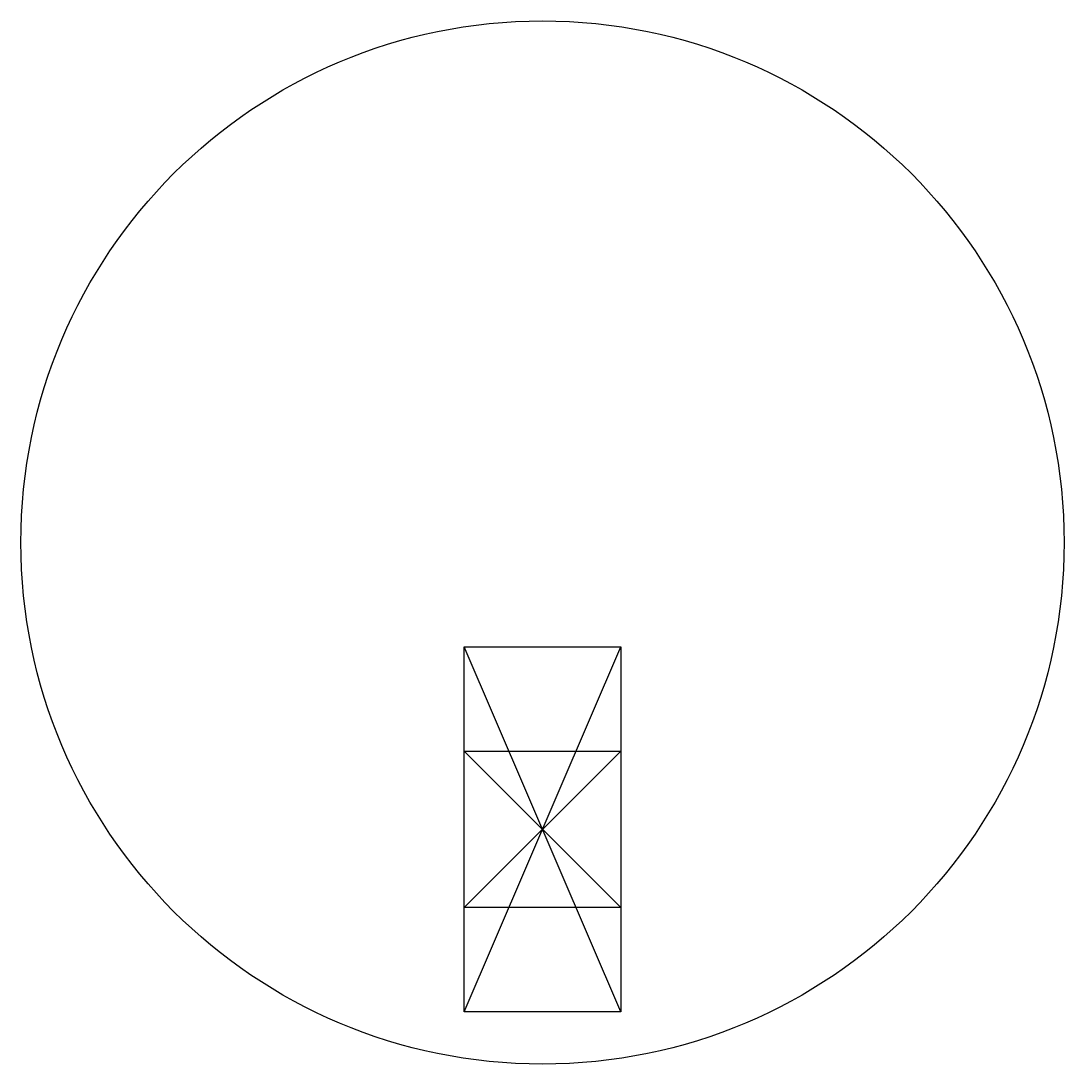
# Model space of a CAD drawing. Header units: millimetres. Extents: x -50 to 50, y -50 to 50.
import ezdxf

# ---------------------------------------------------------------- set-up
doc = ezdxf.new("R2010")
doc.units = ezdxf.units.MM
doc.layers.get('0').update_dxf_attribs({"linetype": 'CONTINUOUS'})

msp = doc.modelspace()

# ---------------------------------------------------------------- linework, layer by layer
for p, q in [((-7.5, -45), (-7.5, -10)), ((-7.5, -10), (7.5, -10)), ((7.5, -45), (-7.5, -10)), ((-7.5, -45), (7.5, -10)), ((7.5, -10), (7.5, -45)), ((-7.5, -35), (-7.5, -20)), ((-7.5, -20), (7.5, -20)), ((7.5, -35), (-7.5, -20)), ((-7.5, -35), (7.5, -20)), ((7.5, -20), (7.5, -35)), ((7.5, -35), (-7.5, -35)), ((7.5, -45), (-7.5, -45))]:
    msp.add_line(p, q)
msp.add_circle((0, 0), 50)

doc.saveas('drawing.dxf')
